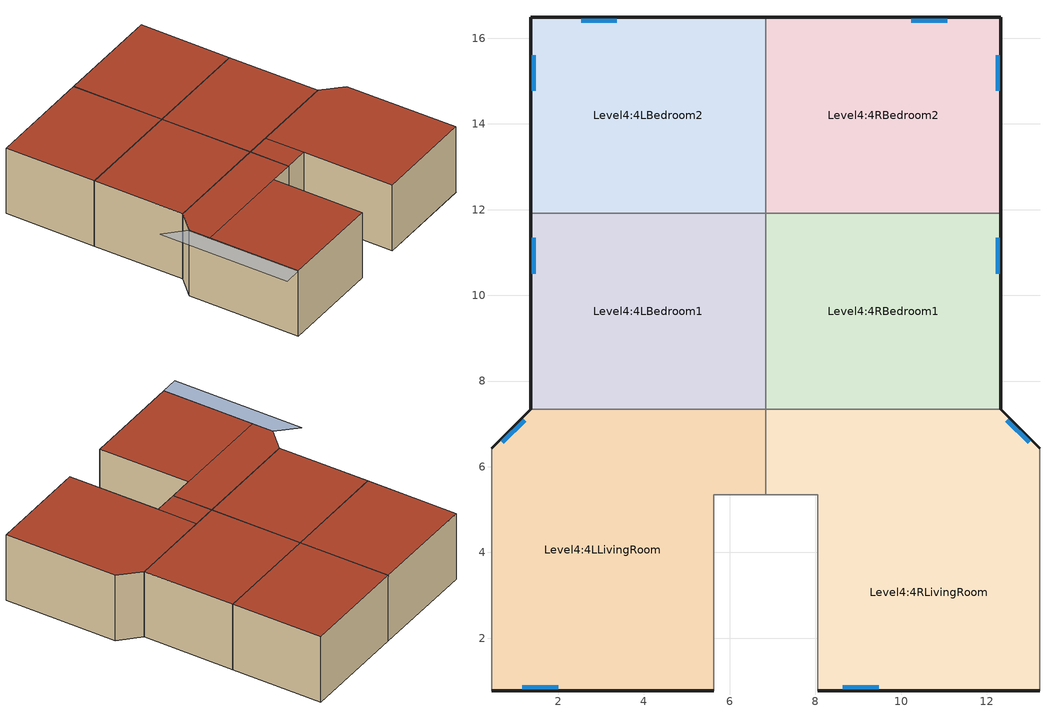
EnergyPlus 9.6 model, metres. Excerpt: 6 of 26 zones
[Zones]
Level4:4LLivingRoom
 floor to Level3:3LLivingRoom (Project internal floor): 6.84,5.35 5.62,5.35 5.62,7.34 6.84,7.34 z14.02; 5.62,0.78 0.44,0.78 0.44,6.43 1.36,7.34 5.62,7.34 z14.02
 wall outside (Project wall + 1 inboard EPS = R 6.5): 1.36,7.34 0.44,6.43 / 0.44,0.78 5.62,0.78 z14.02:17.53
 wall to Level4:4LBedroom1 (Project partition): 6.84,7.34 1.36,7.34 z14.02:17.53
 wall adiabatic (Project partition): 0.44,6.43 0.44,0.78 z14.02:17.53
 wall to Level4:Stairs (Project partition): 5.62,0.78 5.62,5.35 6.84,5.35 z14.02:17.53
 wall to Level4:4RLivingRoom (Project partition): 6.84,5.35 6.84,7.34 z14.02:17.53
 window (Project Glzg U=0.54  SHGC=0.7 Dbl Clr Air - 1001): 1.21,7.09 0.69,6.57 z15.52:16.94
 window x3 (Project Glzg U=0.54  SHGC=0.7 Dbl Clr Air - 1001): 1.16,0.85 1.99,0.85 z14.92:16.67
 roof outside (Project roof + 2 EPS = R 10.9): 0.44,0.78 5.62,0.78 5.62,5.35 0.44,5.35 z17.53; 0.44,5.35 6.84,5.35 6.84,7.34 1.36,7.34 0.44,6.43 z17.53
Level4:4LBedroom1
 floor to Level3:3LBedroom1 (Project internal floor): 6.84,7.34 1.36,7.34 1.36,11.91 6.84,11.91 z14.02
 wall outside (Project wall + 1 inboard EPS = R 6.5): 1.36,11.91 1.36,7.34 z14.02:17.53
 wall to Level4:4RBedroom1 (Project partition): 6.84,7.34 6.84,11.91 z14.02:17.53
 wall to Level4:4LBedroom2 (Project partition): 6.84,11.91 1.36,11.91 z14.02:17.53
 window x2 (Project Glzg U=0.54  SHGC=0.7 Dbl Clr Air - 1001): 1.43,11.34 1.43,10.51 z14.92:16.67
 roof outside (Project roof + 2 EPS = R 10.9): 1.36,7.34 6.84,7.34 6.84,11.91 1.36,11.91 z17.53
Level4:4RLivingRoom
 floor to Level3:3RLivingRoom (Project internal floor): 13.24,0.78 8.06,0.78 8.06,5.35 13.24,5.35 z14.02; 13.24,5.35 6.84,5.35 6.84,7.34 12.33,7.34 13.24,6.43 z14.02
 wall outside (Project wall + 1 inboard EPS = R 6.5): 13.24,6.43 12.33,7.34 / 8.06,0.78 13.24,0.78 z14.02:17.53
 wall adiabatic (Project partition): 13.24,0.78 13.24,6.43 z14.02:17.53
 wall to Level4:4RBedroom1 (Project partition): 12.33,7.34 6.84,7.34 z14.02:17.53
 wall to Level4:Stairs (Project partition): 6.84,5.35 8.06,5.35 8.06,0.78 z14.02:17.53
 window (Project Glzg U=0.54  SHGC=0.7 Dbl Clr Air - 1001): 12.99,6.57 12.47,7.09 z15.52:16.94
 window x3 (Project Glzg U=0.54  SHGC=0.7 Dbl Clr Air - 1001): 8.64,0.85 9.48,0.85 z14.92:16.67
 roof outside (Project roof + 2 EPS = R 10.9): 6.84,5.35 8.06,5.35 8.06,7.34 6.84,7.34 z17.53; 8.06,0.78 13.24,0.78 13.24,6.43 12.33,7.34 8.06,7.34 z17.53
Level4:4RBedroom1
 floor to Level3:3RBedroom1 (Project internal floor): 12.33,7.34 6.84,7.34 6.84,11.91 12.33,11.91 z14.02
 wall outside (Project wall + 1 inboard EPS = R 6.5): 12.33,7.34 12.33,11.91 z14.02:17.53
 wall to Level4:4RBedroom2 (Project partition): 12.33,11.91 6.84,11.91 z14.02:17.53
 window x2 (Project Glzg U=0.54  SHGC=0.7 Dbl Clr Air - 1001): 12.25,10.51 12.25,11.34 z14.92:16.67
 roof outside (Project roof + 2 EPS = R 10.9): 6.84,7.34 12.33,7.34 12.33,11.91 6.84,11.91 z17.53
Level4:4LBedroom2
 floor to Level3:3LBedroom2 (Project internal floor): 6.84,11.91 1.36,11.91 1.36,16.49 6.84,16.49 z14.02
 wall outside (Project wall + 1 inboard EPS = R 6.5): 6.84,16.49 1.36,16.49 1.36,11.91 z14.02:17.53
 wall to Level4:4RBedroom2 (Project partition): 6.84,11.91 6.84,16.49 z14.02:17.53
 window x2 (Project Glzg U=0.54  SHGC=0.7 Dbl Clr Air - 1001): 3.37,16.41 2.53,16.41 / 1.43,15.61 1.43,14.77 z14.92:16.67
 roof outside (Project roof + 2 EPS = R 10.9): 1.36,11.91 6.84,11.91 6.84,16.49 1.36,16.49 z17.53
Level4:4RBedroom2
 floor to Level3:3RBedroom2 (Project internal floor): 12.33,11.91 6.84,11.91 6.84,16.49 12.33,16.49 z14.02
 wall outside (Project wall + 1 inboard EPS = R 6.5): 12.33,11.91 12.33,16.49 6.84,16.49 z14.02:17.53
 window x2 (Project Glzg U=0.54  SHGC=0.7 Dbl Clr Air - 1001): 12.25,14.77 12.25,15.61 / 11.08,16.41 10.24,16.41 z14.92:16.67
 roof outside (Project roof + 2 EPS = R 10.9): 6.84,11.91 12.33,11.91 12.33,16.49 6.84,16.49 z17.53
shading: -0.47,0.78 0.44,0.78 0.44,6.43 -0.47,7.34 z17.53
[Site:Location]
Untitled (01-01:31-12)  (01-01:31-12): Latitude {deg}=40.66; Longitude {deg}=-73.8; Time Zone {hr}=-5; Elevation {m}=7
[Site:GroundTemperature:BuildingSurface]
18, 18, 18, 18, 18, 18, 18, 18, 18, 18, 18, 18
[Site:GroundTemperature:Deep]
14, 14, 14, 14, 14, 14, 14, 14, 14, 14, 14, 14
[Site:GroundTemperature:Shallow]
14, 14, 14, 14, 14, 14, 14, 14, 14, 14, 14, 14
[Site:GroundTemperature:FCfactorMethod]
6.02, 2.12, 1.06, 1.98, 7.24, 13.14, 18.69, 22.71, 23.88, 21.99, 17.45, 11.72
[Site:GroundReflectance]
0.2, 0.2, 0.2, 0.2, 0.2, 0.2, 0.2, 0.2, 0.2, 0.2, 0.2, 0.2
[Site:GroundReflectance:SnowModifier]
2, 2
[SizingPeriod:DesignDay] Day of Month=15; Humidity Condition Type=WetBulb; Barometric Pressure {Pa}=101240.9; Rain Indicator=No; Snow Indicator=No
Name | Month | Day Type | Maximum Dry-Bulb Temperature {C} | Daily Dry-Bulb Temperature Range {deltaC} | Wetbulb or DewPoint at Maximum Dry-Bulb {C} | Wind Speed {m/s} | Wind Direction {deg} | Daylight Saving Time Indicator | Solar Model Indicator | Sky Clearness
Summer Design Day in Untitled (01-01:31-12) Jun | 6 | SummerDesignDay | 33.2 | 10.7 | 22.9 | 0 | 0 | Yes | ASHRAEClearSky | 0.98
Summer Design Day in Untitled (01-01:31-12) Jul | 7 | SummerDesignDay | 35.3 | 9.5 | 24.6 | 0 | 0 | Yes | ASHRAEClearSky | 0.98
Summer Design Day in Untitled (01-01:31-12) Aug | 8 | SummerDesignDay | 33.7 | 8.5 | 23.6 | 0 | 0 | Yes | ASHRAEClearSky | 0.98
Summer Design Day in Untitled (01-01:31-12) Sep | 9 | SummerDesignDay | 30.4 | 8.3 | 21.5 | 0 | 0 | Yes | ASHRAEClearSky | 0.98
Winter Design Day in Untitled (01-01:31-12) | 1 | WinterDesignDay | -10.1 | 0 | -10.1 | 7.4 | 310 | No |  | 0
[Building]
Building: North Axis {deg}=0; Terrain=Suburbs; Loads Convergence Tolerance Value {W}=.04; Temperature Convergence Tolerance Value {deltaC}=.4; Solar Distribution=FullExterior; Maximum Number of Warmup Days=25; Minimum Number of Warmup Days=6
[Site:WaterMainsTemperature]
Calculation Method=Correlation; Annual Average Outdoor Air Temperature {C}=10; Maximum Difference In Monthly Average Outdoor Air Temperatures {deltaC}=20
[Material:NoMass] Roughness=Rough; Thermal Absorptance=0.9; Solar Absorptance=0.7; Visible Absorptance=0.7
Name | Thermal Resistance {m2-K/W}
1_RVAL_2 | .21
3_RVAL_4 | .18
5_RVAL_2 | .15
[Construction]
Project internal floor: Gypsum Plastering_.0127, 1_RVAL_2, Plywood (Heavyweight)_.0254, Timber Flooring_.0127
Project roof + 2 EPS = R 10.9: Asphalt 1_.01, EPS Expanded Polystyrene (Standard)_.0508, Cast Concrete (Lightweight)_.1, 3_RVAL_4, Plasterboard_.013
Project partition: Gypsum Plasterboard_.025, 5_RVAL_2, Gypsum Plasterboard_.025
Project wall + 1 inboard EPS = R 6.5: Brickwork Outer_.1, Brickwork Inner_.1, Gypsum Plastering_.013, EPS Expanded Polystyrene (Standard)_.0254, Gypsum Plastering_.0127
Project Glzg U=0.54  SHGC=0.7 Dbl Clr Air - 1001: 3, 1001, 3
Project Glzg U=0.54  SHGC=0.7 Dbl Clr Air - 2001: 3, 1001, 3, 20002
[WindowMaterial:Gas]
1001: Gas Type=Air; Thickness {m}=.006
[WindowMaterial:Glazing]
3: Optical Data Type=SpectralAverage; Thickness {m}=.006; Solar Transmittance at Normal Incidence=.775; Front Side Solar Reflectance at Normal Incidence=.071; Back Side Solar Reflectance at Normal Incidence=.071; Visible Transmittance at Normal Incidence=.881; Front Side Visible Reflectance at Normal Incidence=.08; Back Side Visible Reflectance at Normal Incidence=.08; Infrared Transmittance at Normal Incidence=0; Front Side Infrared Hemispherical Emissivity=.84; Back Side Infrared Hemispherical Emissivity=.84; Conductivity {W/m-K}=.9; Dirt Correction Factor for Solar and Visible Transmittance=1
[WindowMaterial:Blind]
20002: Slat Orientation=Horizontal; Slat Width {m}=0.025; Slat Separation {m}=0.01875; Slat Thickness {m}=0.001; Slat Angle {deg}=45; Slat Conductivity {W/m-K}=0.9; Slat Beam Solar Transmittance=0; Front Side Slat Beam Solar Reflectance=0.5; Back Side Slat Beam Solar Reflectance=0.5; Slat Diffuse Solar Transmittance=0; Front Side Slat Diffuse Solar Reflectance=0.5; Back Side Slat Diffuse Solar Reflectance=0.5; Slat Beam Visible Transmittance=0; Front Side Slat Beam Visible Reflectance=0.5; Back Side Slat Beam Visible Reflectance=0.5; Slat Diffuse Visible Transmittance=0; Front Side Slat Diffuse Visible Reflectance=0.5; Back Side Slat Diffuse Visible Reflectance=0.5; Slat Infrared Hemispherical Transmittance=0; Front Side Slat Infrared Hemispherical Emissivity=0.9; Back Side Slat Infrared Hemispherical Emissivity=0.9; Blind to Glass Distance {m}=0.05; Blind Top Opening Multiplier=0.5; Blind Bottom Opening Multiplier=0.5; Blind Left Side Opening Multiplier=0.5; Blind Right Side Opening Multiplier=0.5; Minimum Slat Angle {deg}=0; Maximum Slat Angle {deg}=180
[Material] Roughness=Rough; Thermal Absorptance=0.9
Name | Thickness {m} | Conductivity {W/m-K} | Density {kg/m3} | Specific Heat {J/kg-K} | Solar Absorptance | Visible Absorptance
Gypsum Plastering_.0127 | .0127 | 0.4 | 1000 | 1000 | 0.5 | 0.5
Plywood (Heavyweight)_.0254 | .0254 | 0.15 | 700 | 1420 | 0.78 | 0.78
Timber Flooring_.0127 | .0127 | 0.14 | 650 | 1200 | 0.78 | 0.78
Asphalt 1_.01 | .01 | 0.7 | 2100 | 1000 | 0.85 | 0.9
EPS Expanded Polystyrene (Standard)_.0508 | .0508 | 0.04 | 15 | 1400 | 0.6 | 0.6
Cast Concrete (Lightweight)_.1 | .1 | 0.38 | 1200 | 1000 | 0.6 | 0.6
Plasterboard_.013 | .013 | 0.25 | 2800 | 896 | 0.5 | 0.5
Gypsum Plasterboard_.025 | .025 | 0.25 | 900 | 1000 | 0.5 | 0.5
Brickwork Outer_.1 | .1 | 0.84 | 1700 | 800 | 0.7 | 0.7
Brickwork Inner_.1 | .1 | 0.62 | 1700 | 800 | 0.7 | 0.7
Gypsum Plastering_.013 | .013 | 0.4 | 1000 | 1000 | 0.5 | 0.5
EPS Expanded Polystyrene (Standard)_.0254 | .0254 | 0.04 | 15 | 1400 | 0.6 | 0.6
[WindowShadingControl] Shading Type=InteriorBlind; Construction with Shading=Project Glzg U=0.54  SHGC=0.7 Dbl Clr Air - 2001; Shading Control Type=OnIfScheduleAllows; Schedule=TM59_Living_Occ; Shading Control Is Scheduled=Yes; Glare Control Is Active=No; Type of Slat Angle Control for Blinds=FixedSlatAngle; Setpoint 2 {W/m2 or deg C}=0; Multiple Surface Control Type=Group
Name | Zone | Fenestration Surface 1 | Fenestration Surface 2
11001 | Level4:4LLivingRoom | Level4:4LLivingRoom_Wall_3_0_0_0_0_0_Win | Level4:4LLivingRoom_Wall_5_0_0_0_0_2_Win
21001 | Level4:4RLivingRoom | Level4:4RLivingRoom_Wall_3_0_0_0_0_0_Win | Level4:4RLivingRoom_Wall_8_0_0_0_0_2_Win
31001 | Level4:4LBedroom1 | Level4:4LBedroom1_Wall_4_0_0_0_0_1_Win
41001 | Level4:4RBedroom1 | Level4:4RBedroom1_Wall_2_0_0_0_0_1_Win
51001 | Level4:4LBedroom2 | Level4:4LBedroom2_Wall_3_0_0_0_0_1_Win | Level4:4LBedroom2_Wall_4_0_0_0_0_1_Win
61001 | Level4:4RBedroom2 | Level4:4RBedroom2_Wall_2_0_0_0_0_1_Win | Level4:4RBedroom2_Wall_3_0_0_0_0_1_Win
[Zone] Type=1; Multiplier=1; Zone Inside Convection Algorithm=TARP; Part of Total Floor Area=Yes
Name | Volume {m3} | Floor Area {m2}
Level4:4LLivingRoom | 103.9457 | 33.0028
Level4:4RLivingRoom | 103.9458 | 33.0029
Level4:4LBedroom1; Level4:4RBedroom1 | 71.8702 | 22.8188
Level4:4LBedroom2; Level4:4RBedroom2 | 69.008 | 21.9101
[PEOPLE] Number of People Schedule=TM59_Living_Occ; Number of People Calculation Method=People/Area; People per Floor Area {person/m2}=.0188; Fraction Radiant=.3; Sensible Heat Fraction=AutoCalculate; Carbon Dioxide Generation Rate {m3/s-W}=3.82e-08; Enable ASHRAE 55 Comfort Warnings=No; Mean Radiant Temperature Calculation Type=ZoneAveraged; Work Efficiency Schedule=Work efficiency; Clothing Insulation Calculation Method=ClothingInsulationSchedule; Air Velocity Schedule=Default Air Velocity for Comfort Calculations
Name | Zone or ZoneList or Space or SpaceList | Activity Level Schedule | Clothing Insulation Schedule
People Level4:4LLivingRoom | Level4:4LLivingRoom | Activity Schedule 25976 | Clothing Schedule 25976
People Level4:4RLivingRoom | Level4:4RLivingRoom | Activity Schedule 25986 | Clothing Schedule 25986
People Level4:4LBedroom1 | Level4:4LBedroom1 | Activity Schedule 25996 | Clothing Schedule 25996
People Level4:4RBedroom1 | Level4:4RBedroom1 | Activity Schedule 26003 | Clothing Schedule 26003
People Level4:4LBedroom2 | Level4:4LBedroom2 | Activity Schedule 26010 | Clothing Schedule 26010
People Level4:4RBedroom2 | Level4:4RBedroom2 | Activity Schedule 26017 | Clothing Schedule 26017
[Lights] Schedule=TM59_Default_Light; Design Level Calculation Method=Watts/Area; Watts per Zone Floor Area {W/m2}=5; Return Air Fraction=0; Fraction Radiant=.42; Fraction Visible=.18; Fraction Replaceable=1
Name | Zone or ZoneList or Space or SpaceList
Level4:4LLivingRoom General lighting | Level4:4LLivingRoom
Level4:4RLivingRoom General lighting | Level4:4RLivingRoom
Level4:4LBedroom1 General lighting | Level4:4LBedroom1
Level4:4RBedroom1 General lighting | Level4:4RBedroom1
Level4:4LBedroom2 General lighting | Level4:4LBedroom2
Level4:4RBedroom2 General lighting | Level4:4RBedroom2
[ZoneInfiltration:DesignFlowRate] Schedule=On 24/7; Design Flow Rate Calculation Method=Flow/zone; Constant Term Coefficient=.606; Temperature Term Coefficient=.03636; Velocity Term Coefficient=.1177; Velocity Squared Term Coefficient=0
Name | Zone or ZoneList | Design Flow Rate {m3/s}
Level4:4LLivingRoom Infiltration | Level4:4LLivingRoom | .006237
Level4:4RLivingRoom Infiltration | Level4:4RLivingRoom | .006237
Level4:4LBedroom1 Infiltration | Level4:4LBedroom1 | .002875
Level4:4RBedroom1 Infiltration | Level4:4RBedroom1 | .002875
Level4:4LBedroom2 Infiltration | Level4:4LBedroom2 | .00414
Level4:4RBedroom2 Infiltration | Level4:4RBedroom2 | .00414
[Exterior:Lights]
EXTERIOR LIGHTING: Schedule=On 24/7; Design Level {W}=100; Control Option=AstronomicalClock
[ZoneTerminalUnitList]
Name | Zone Terminal Unit Name 1 | Zone Terminal Unit Name 2 | Zone Terminal Unit Name 3
OU 1R Zone List | Level1:1RLivingRoom VRF Indoor Unit | Level1:1RBedroom1 VRF Indoor Unit | Level1:1RBedroom2 VRF Indoor Unit
OU 2L Zone List | Level2:2LLivingRoom VRF Indoor Unit | Level2:2LBedroom1 VRF Indoor Unit | Level2:2LBedroom2 VRF Indoor Unit
OU 3L Zone List | Level3:3LLivingRoom VRF Indoor Unit | Level3:3LBedroom1 VRF Indoor Unit | Level3:3LBedroom2 VRF Indoor Unit
OU 4L Zone List | Level4:4LLivingRoom VRF Indoor Unit | Level4:4LBedroom1 VRF Indoor Unit | Level4:4LBedroom2 VRF Indoor Unit
OU 2R Zone List | Level2:2RLivingRoom VRF Indoor Unit | Level2:2RBedroom1 VRF Indoor Unit | Level2:2RBedroom2 VRF Indoor Unit
OU 3R Zone List | Level3:3RLivingRoom VRF Indoor Unit | Level3:3RBedroom1 VRF Indoor Unit | Level3:3RBedroom2 VRF Indoor Unit
OU 4R Zone List | Level4:4RLivingRoom VRF Indoor Unit | Level4:4RBedroom1 VRF Indoor Unit | Level4:4RBedroom2 VRF Indoor Unit
OU Stairwell Zone List | Level4:Stairs VRF Indoor Unit
[ZoneControl:Thermostat] Control Type Schedule=Control type schedule: Always 4
Name | Zone or ZoneList | Control 1
Level4:4LLivingRoom Thermostat | Level4:4LLivingRoom | Level4:4LLivingRoom Dual SP
Level4:4LBedroom1 Thermostat | Level4:4LBedroom1 | Level4:4LBedroom1 Dual SP
Level4:4LBedroom2 Thermostat | Level4:4LBedroom2 | Level4:4LBedroom2 Dual SP
Level4:4RLivingRoom Thermostat | Level4:4RLivingRoom | Level4:4RLivingRoom Dual SP
Level4:4RBedroom1 Thermostat | Level4:4RBedroom1 | Level4:4RBedroom1 Dual SP
Level4:4RBedroom2 Thermostat | Level4:4RBedroom2 | Level4:4RBedroom2 Dual SP
[ThermostatSetpoint:DualSetpoint]
Name | Heating Setpoint Temperature Schedule | Cooling Setpoint Temperature Schedule
Level4:4LLivingRoom Dual SP | Level4:4LLivingRoom Heating Setpoint Schedule | Level4:4LLivingRoom Cooling Setpoint Schedule
Level4:4LBedroom1 Dual SP | Level4:4LBedroom1 Heating Setpoint Schedule | Level4:4LBedroom1 Cooling Setpoint Schedule
Level4:4LBedroom2 Dual SP | Level4:4LBedroom2 Heating Setpoint Schedule | Level4:4LBedroom2 Cooling Setpoint Schedule
Level4:4RLivingRoom Dual SP | Level4:4RLivingRoom Heating Setpoint Schedule | Level4:4RLivingRoom Cooling Setpoint Schedule
Level4:4RBedroom1 Dual SP | Level4:4RBedroom1 Heating Setpoint Schedule | Level4:4RBedroom1 Cooling Setpoint Schedule
Level4:4RBedroom2 Dual SP | Level4:4RBedroom2 Heating Setpoint Schedule | Level4:4RBedroom2 Cooling Setpoint Schedule
[Sizing:Zone] Zone Cooling Design Supply Air Temperature Input Method=SupplyAirTemperature; Zone Cooling Design Supply Air Temperature {C}=14; Zone Cooling Design Supply Air Temperature Difference {deltaC}=5; Zone Heating Design Supply Air Temperature Input Method=SupplyAirTemperature; Zone Heating Design Supply Air Temperature {C}=50; Zone Heating Design Supply Air Temperature Difference {deltaC}=15; Zone Cooling Design Supply Air Humidity Ratio {kgWater/kgDryAir}=0.009; Zone Heating Design Supply Air Humidity Ratio {kgWater/kgDryAir}=0.004; Zone Heating Sizing Factor=1.25; Zone Cooling Sizing Factor=1.15; Cooling Design Air Flow Method=DesignDay; Cooling Design Air Flow Rate {m3/s}=0; Cooling Minimum Air Flow per Zone Floor Area {m3/s-m2}=0.00076; Cooling Minimum Air Flow {m3/s}=0; Cooling Minimum Air Flow Fraction=0; Heating Design Air Flow Method=DesignDay; Heating Design Air Flow Rate {m3/s}=0; Heating Maximum Air Flow per Zone Floor Area {m3/s-m2}=0.00203; Heating Maximum Air Flow {m3/s}=0.14158; Heating Maximum Air Flow Fraction=0.3; Account for Dedicated Outdoor Air System=Yes; Dedicated Outdoor Air System Control Strategy=NeutralSupplyAir; Dedicated Outdoor Air Low Setpoint Temperature for Design {C}=autosize; Dedicated Outdoor Air High Setpoint Temperature for Design {C}=autosize
Name | Design Specification Outdoor Air Object | Design Specification Zone Air Distribution Object
Level4:4LLivingRoom | Level4:4LLivingRoom Design Specification Outdoor Air Object | Level4:4LLivingRoom Design Specification Zone Air Distribution Object
Level4:4LBedroom1 | Level4:4LBedroom1 Design Specification Outdoor Air Object | Level4:4LBedroom1 Design Specification Zone Air Distribution Object
Level4:4LBedroom2 | Level4:4LBedroom2 Design Specification Outdoor Air Object | Level4:4LBedroom2 Design Specification Zone Air Distribution Object
Level4:4RLivingRoom | Level4:4RLivingRoom Design Specification Outdoor Air Object | Level4:4RLivingRoom Design Specification Zone Air Distribution Object
Level4:4RBedroom1 | Level4:4RBedroom1 Design Specification Outdoor Air Object | Level4:4RBedroom1 Design Specification Zone Air Distribution Object
Level4:4RBedroom2 | Level4:4RBedroom2 Design Specification Outdoor Air Object | Level4:4RBedroom2 Design Specification Zone Air Distribution Object
[DesignSpecification:OutdoorAir] Outdoor Air Method=Sum; Outdoor Air Flow per Person {m3/s-person}=0; Outdoor Air Flow per Zone Floor Area {m3/s-m2}=0; Outdoor Air Flow per Zone {m3/s}=0; Outdoor Air Flow Air Changes per Hour {1/hr}=0; Outdoor Air Schedule=On 24/7
Level4:4LLivingRoom Design Specification Outdoor Air Object; Level4:4LBedroom1 Design Specification Outdoor Air Object; Level4:4LBedroom2 Design Specification Outdoor Air Object; Level4:4RLivingRoom Design Specification Outdoor Air Object; Level4:4RBedroom1 Design Specification Outdoor Air Object; Level4:4RBedroom2 Design Specification Outdoor Air Object
[DesignSpecification:ZoneAirDistribution] Zone Air Distribution Effectiveness in Cooling Mode=1; Zone Air Distribution Effectiveness in Heating Mode=1; Zone Secondary Recirculation Fraction=0
Level4:4LLivingRoom Design Specification Zone Air Distribution Object; Level4:4LBedroom1 Design Specification Zone Air Distribution Object; Level4:4LBedroom2 Design Specification Zone Air Distribution Object; Level4:4RLivingRoom Design Specification Zone Air Distribution Object; Level4:4RBedroom1 Design Specification Zone Air Distribution Object; Level4:4RBedroom2 Design Specification Zone Air Distribution Object
[Zone equipment]
Level4:4LLivingRoom: Level4:4LLivingRoom VRF Indoor Unit
Level4:4LBedroom1: Level4:4LBedroom1 VRF Indoor Unit
Level4:4LBedroom2: Level4:4LBedroom2 VRF Indoor Unit
Level4:4RLivingRoom: Level4:4RLivingRoom VRF Indoor Unit
Level4:4RBedroom1: Level4:4RBedroom1 VRF Indoor Unit
Level4:4RBedroom2: Level4:4RBedroom2 VRF Indoor Unit
[ZoneHVAC:TerminalUnit:VariableRefrigerantFlow] Terminal Unit Availability Schedule=On 24/7; Cooling Supply Air Flow Rate {m3/s}=autosize; No Cooling Supply Air Flow Rate {m3/s}=autosize; Heating Supply Air Flow Rate {m3/s}=autosize; No Heating Supply Air Flow Rate {m3/s}=autosize; Cooling Outdoor Air Flow Rate {m3/s}=0; Heating Outdoor Air Flow Rate {m3/s}=0; No Load Outdoor Air Flow Rate {m3/s}=0; Supply Air Fan Operating Mode Schedule=On 24/7; Supply Air Fan Placement=DrawThrough; Zone Terminal Unit On Parasitic Electric Energy Use {W}=30; Zone Terminal Unit Off Parasitic Electric Energy Use {W}=20
Name | Supply Air Fan Object | Cooling Coil Object | Heating Coil Object
Level1:1LLivingRoom VRF Indoor Unit | Level1:1LLivingRoom VRF Indoor Unit Supply Fan | Level1:1LLivingRoom VRF Indoor Unit DX Cooling Coil | Level1:1LLivingRoom VRF Indoor Unit DX Heating Coil
Level1:1LBedroom1 VRF Indoor Unit | Level1:1LBedroom1 VRF Indoor Unit Supply Fan | Level1:1LBedroom1 VRF Indoor Unit DX Cooling Coil | Level1:1LBedroom1 VRF Indoor Unit DX Heating Coil
Level1:1LBedroom2 VRF Indoor Unit | Level1:1LBedroom2 VRF Indoor Unit Supply Fan | Level1:1LBedroom2 VRF Indoor Unit DX Cooling Coil | Level1:1LBedroom2 VRF Indoor Unit DX Heating Coil
Level1:1RLivingRoom VRF Indoor Unit | Level1:1RLivingRoom VRF Indoor Unit Supply Fan | Level1:1RLivingRoom VRF Indoor Unit DX Cooling Coil | Level1:1RLivingRoom VRF Indoor Unit DX Heating Coil
Level1:1RBedroom1 VRF Indoor Unit | Level1:1RBedroom1 VRF Indoor Unit Supply Fan | Level1:1RBedroom1 VRF Indoor Unit DX Cooling Coil | Level1:1RBedroom1 VRF Indoor Unit DX Heating Coil
Level1:1RBedroom2 VRF Indoor Unit | Level1:1RBedroom2 VRF Indoor Unit Supply Fan | Level1:1RBedroom2 VRF Indoor Unit DX Cooling Coil | Level1:1RBedroom2 VRF Indoor Unit DX Heating Coil
Level2:2LLivingRoom VRF Indoor Unit | Level2:2LLivingRoom VRF Indoor Unit Supply Fan | Level2:2LLivingRoom VRF Indoor Unit DX Cooling Coil | Level2:2LLivingRoom VRF Indoor Unit DX Heating Coil
Level2:2LBedroom1 VRF Indoor Unit | Level2:2LBedroom1 VRF Indoor Unit Supply Fan | Level2:2LBedroom1 VRF Indoor Unit DX Cooling Coil | Level2:2LBedroom1 VRF Indoor Unit DX Heating Coil
Level2:2LBedroom2 VRF Indoor Unit | Level2:2LBedroom2 VRF Indoor Unit Supply Fan | Level2:2LBedroom2 VRF Indoor Unit DX Cooling Coil | Level2:2LBedroom2 VRF Indoor Unit DX Heating Coil
Level2:2RLivingRoom VRF Indoor Unit | Level2:2RLivingRoom VRF Indoor Unit Supply Fan | Level2:2RLivingRoom VRF Indoor Unit DX Cooling Coil | Level2:2RLivingRoom VRF Indoor Unit DX Heating Coil
Level2:2RBedroom1 VRF Indoor Unit | Level2:2RBedroom1 VRF Indoor Unit Supply Fan | Level2:2RBedroom1 VRF Indoor Unit DX Cooling Coil | Level2:2RBedroom1 VRF Indoor Unit DX Heating Coil
Level2:2RBedroom2 VRF Indoor Unit | Level2:2RBedroom2 VRF Indoor Unit Supply Fan | Level2:2RBedroom2 VRF Indoor Unit DX Cooling Coil | Level2:2RBedroom2 VRF Indoor Unit DX Heating Coil
Level3:3RLivingRoom VRF Indoor Unit | Level3:3RLivingRoom VRF Indoor Unit Supply Fan | Level3:3RLivingRoom VRF Indoor Unit DX Cooling Coil | Level3:3RLivingRoom VRF Indoor Unit DX Heating Coil
Level3:3RBedroom1 VRF Indoor Unit | Level3:3RBedroom1 VRF Indoor Unit Supply Fan | Level3:3RBedroom1 VRF Indoor Unit DX Cooling Coil | Level3:3RBedroom1 VRF Indoor Unit DX Heating Coil
Level3:3RBedroom2 VRF Indoor Unit | Level3:3RBedroom2 VRF Indoor Unit Supply Fan | Level3:3RBedroom2 VRF Indoor Unit DX Cooling Coil | Level3:3RBedroom2 VRF Indoor Unit DX Heating Coil
Level3:3LLivingRoom VRF Indoor Unit | Level3:3LLivingRoom VRF Indoor Unit Supply Fan | Level3:3LLivingRoom VRF Indoor Unit DX Cooling Coil | Level3:3LLivingRoom VRF Indoor Unit DX Heating Coil
Level3:3LBedroom1 VRF Indoor Unit | Level3:3LBedroom1 VRF Indoor Unit Supply Fan | Level3:3LBedroom1 VRF Indoor Unit DX Cooling Coil | Level3:3LBedroom1 VRF Indoor Unit DX Heating Coil
Level3:3LBedroom2 VRF Indoor Unit | Level3:3LBedroom2 VRF Indoor Unit Supply Fan | Level3:3LBedroom2 VRF Indoor Unit DX Cooling Coil | Level3:3LBedroom2 VRF Indoor Unit DX Heating Coil
Level4:4LLivingRoom VRF Indoor Unit | Level4:4LLivingRoom VRF Indoor Unit Supply Fan | Level4:4LLivingRoom VRF Indoor Unit DX Cooling Coil | Level4:4LLivingRoom VRF Indoor Unit DX Heating Coil
Level4:4LBedroom1 VRF Indoor Unit | Level4:4LBedroom1 VRF Indoor Unit Supply Fan | Level4:4LBedroom1 VRF Indoor Unit DX Cooling Coil | Level4:4LBedroom1 VRF Indoor Unit DX Heating Coil
Level4:4LBedroom2 VRF Indoor Unit | Level4:4LBedroom2 VRF Indoor Unit Supply Fan | Level4:4LBedroom2 VRF Indoor Unit DX Cooling Coil | Level4:4LBedroom2 VRF Indoor Unit DX Heating Coil
Level4:4RLivingRoom VRF Indoor Unit | Level4:4RLivingRoom VRF Indoor Unit Supply Fan | Level4:4RLivingRoom VRF Indoor Unit DX Cooling Coil | Level4:4RLivingRoom VRF Indoor Unit DX Heating Coil
Level4:4RBedroom1 VRF Indoor Unit | Level4:4RBedroom1 VRF Indoor Unit Supply Fan | Level4:4RBedroom1 VRF Indoor Unit DX Cooling Coil | Level4:4RBedroom1 VRF Indoor Unit DX Heating Coil
Level4:4RBedroom2 VRF Indoor Unit | Level4:4RBedroom2 VRF Indoor Unit Supply Fan | Level4:4RBedroom2 VRF Indoor Unit DX Cooling Coil | Level4:4RBedroom2 VRF Indoor Unit DX Heating Coil
Level4:Stairs VRF Indoor Unit | Level4:Stairs VRF Indoor Unit Supply Fan | Level4:Stairs VRF Indoor Unit DX Cooling Coil | Level4:Stairs VRF Indoor Unit DX Heating Coil
[Coil:Cooling:DX:VariableRefrigerantFlow] Availability Schedule=On 24/7; Gross Rated Total Cooling Capacity {W}=autosize; Gross Rated Sensible Heat Ratio=autosize; Rated Air Flow Rate {m3/s}=autosize; Cooling Capacity Ratio Modifier Function of Temperature Curve=VRFTUCoolCapFT; Cooling Capacity Modifier Curve Function of Flow Fraction=VRFACCoolCapFFF
Level1:1LLivingRoom VRF Indoor Unit DX Cooling Coil; Level1:1LBedroom1 VRF Indoor Unit DX Cooling Coil; Level1:1LBedroom2 VRF Indoor Unit DX Cooling Coil; Level1:1RLivingRoom VRF Indoor Unit DX Cooling Coil; Level1:1RBedroom1 VRF Indoor Unit DX Cooling Coil; Level1:1RBedroom2 VRF Indoor Unit DX Cooling Coil; Level2:2LLivingRoom VRF Indoor Unit DX Cooling Coil; Level2:2LBedroom1 VRF Indoor Unit DX Cooling Coil; Level2:2LBedroom2 VRF Indoor Unit DX Cooling Coil; Level2:2RLivingRoom VRF Indoor Unit DX Cooling Coil; Level2:2RBedroom1 VRF Indoor Unit DX Cooling Coil; Level2:2RBedroom2 VRF Indoor Unit DX Cooling Coil; Level3:3RLivingRoom VRF Indoor Unit DX Cooling Coil; Level3:3RBedroom1 VRF Indoor Unit DX Cooling Coil; Level3:3RBedroom2 VRF Indoor Unit DX Cooling Coil; Level3:3LLivingRoom VRF Indoor Unit DX Cooling Coil; Level3:3LBedroom1 VRF Indoor Unit DX Cooling Coil; Level3:3LBedroom2 VRF Indoor Unit DX Cooling Coil; Level4:4LLivingRoom VRF Indoor Unit DX Cooling Coil; Level4:4LBedroom1 VRF Indoor Unit DX Cooling Coil; Level4:4LBedroom2 VRF Indoor Unit DX Cooling Coil; Level4:4RLivingRoom VRF Indoor Unit DX Cooling Coil; Level4:4RBedroom1 VRF Indoor Unit DX Cooling Coil; Level4:4RBedroom2 VRF Indoor Unit DX Cooling Coil; Level4:Stairs VRF Indoor Unit DX Cooling Coil
[Coil:Heating:DX:VariableRefrigerantFlow] Availability Schedule=On 24/7; Gross Rated Heating Capacity {W}=autosize; Rated Air Flow Rate {m3/s}=autosize; Heating Capacity Ratio Modifier Function of Temperature Curve=VRFTUHeatCapFT; Heating Capacity Modifier Function of Flow Fraction Curve=VRFACCoolCapFFF
Level1:1LLivingRoom VRF Indoor Unit DX Heating Coil; Level1:1LBedroom1 VRF Indoor Unit DX Heating Coil; Level1:1LBedroom2 VRF Indoor Unit DX Heating Coil; Level1:1RLivingRoom VRF Indoor Unit DX Heating Coil; Level1:1RBedroom1 VRF Indoor Unit DX Heating Coil; Level1:1RBedroom2 VRF Indoor Unit DX Heating Coil; Level2:2LLivingRoom VRF Indoor Unit DX Heating Coil; Level2:2LBedroom1 VRF Indoor Unit DX Heating Coil; Level2:2LBedroom2 VRF Indoor Unit DX Heating Coil; Level2:2RLivingRoom VRF Indoor Unit DX Heating Coil; Level2:2RBedroom1 VRF Indoor Unit DX Heating Coil; Level2:2RBedroom2 VRF Indoor Unit DX Heating Coil; Level3:3RLivingRoom VRF Indoor Unit DX Heating Coil; Level3:3RBedroom1 VRF Indoor Unit DX Heating Coil; Level3:3RBedroom2 VRF Indoor Unit DX Heating Coil; Level3:3LLivingRoom VRF Indoor Unit DX Heating Coil; Level3:3LBedroom1 VRF Indoor Unit DX Heating Coil; Level3:3LBedroom2 VRF Indoor Unit DX Heating Coil; Level4:4LLivingRoom VRF Indoor Unit DX Heating Coil; Level4:4LBedroom1 VRF Indoor Unit DX Heating Coil; Level4:4LBedroom2 VRF Indoor Unit DX Heating Coil; Level4:4RLivingRoom VRF Indoor Unit DX Heating Coil; Level4:4RBedroom1 VRF Indoor Unit DX Heating Coil; Level4:4RBedroom2 VRF Indoor Unit DX Heating Coil; Level4:Stairs VRF Indoor Unit DX Heating Coil
[Fan:ConstantVolume] Availability Schedule=On 24/7; Fan Total Efficiency=0.7; Pressure Rise {Pa}=100; Maximum Flow Rate {m3/s}=autosize; Motor Efficiency=0.9; Motor In Airstream Fraction=1
Level1:1LLivingRoom VRF Indoor Unit Supply Fan; Level1:1LBedroom1 VRF Indoor Unit Supply Fan; Level1:1LBedroom2 VRF Indoor Unit Supply Fan; Level1:1RLivingRoom VRF Indoor Unit Supply Fan; Level1:1RBedroom1 VRF Indoor Unit Supply Fan; Level1:1RBedroom2 VRF Indoor Unit Supply Fan; Level2:2LLivingRoom VRF Indoor Unit Supply Fan; Level2:2LBedroom1 VRF Indoor Unit Supply Fan; Level2:2LBedroom2 VRF Indoor Unit Supply Fan; Level2:2RLivingRoom VRF Indoor Unit Supply Fan; Level2:2RBedroom1 VRF Indoor Unit Supply Fan; Level2:2RBedroom2 VRF Indoor Unit Supply Fan; Level3:3RLivingRoom VRF Indoor Unit Supply Fan; Level3:3RBedroom1 VRF Indoor Unit Supply Fan; Level3:3RBedroom2 VRF Indoor Unit Supply Fan; Level3:3LLivingRoom VRF Indoor Unit Supply Fan; Level3:3LBedroom1 VRF Indoor Unit Supply Fan; Level3:3LBedroom2 VRF Indoor Unit Supply Fan; Level4:4LLivingRoom VRF Indoor Unit Supply Fan; Level4:4LBedroom1 VRF Indoor Unit Supply Fan; Level4:4LBedroom2 VRF Indoor Unit Supply Fan; Level4:4RLivingRoom VRF Indoor Unit Supply Fan; Level4:4RBedroom1 VRF Indoor Unit Supply Fan; Level4:4RBedroom2 VRF Indoor Unit Supply Fan; Level4:Stairs VRF Indoor Unit Supply Fan
[Schedule:Compact]
Work efficiency: Through: 12/31, For: AllDays, Until: 24:00, 0
On 24/7: Through: 12/31, For: AllDays, Until: 24:00, 1
Control type schedule: Always 4: Through: 12/31, For: AllDays, Until: 24:00, 4
TM59_Default_Light: Through: 31 Dec, For: Weekdays SummerDesignDay Weekends, Until: 18:00, 0, Until: 23:00, 1, Until: 24:00, 0, For: WinterDesignDay AllOtherDays, Until: 24:00, 0
Default Air Velocity for Comfort Calculations: Through: 12/31, For: AllDays, Until: 24:00, 0.137
Activity Schedule 25976; Activity Schedule 25986; Activity Schedule 25996; Activity Schedule 26003; Activity Schedule 26010; Activity Schedule 26017: Through: 12/31, For: AllDays, Until: 24:00, 130
Clothing Schedule 25976; Clothing Schedule 25986; Clothing Schedule 25996; Clothing Schedule 26003; Clothing Schedule 26010; Clothing Schedule 26017: Through: 4/1, For: AllDays, Until: 24:00, 1, Through: 9/30, For: AllDays, Until: 24:00, .5, Through: 12/31, For: AllDays, Until: 24:00, 1
Level4:4LLivingRoom Heating Setpoint Schedule; Level4:4LBedroom1 Heating Setpoint Schedule; Level4:4LBedroom2 Heating Setpoint Schedule; Level4:4RLivingRoom Heating Setpoint Schedule; Level4:4RBedroom1 Heating Setpoint Schedule; Level4:4RBedroom2 Heating Setpoint Schedule: Through: 12/31, For: AllDays, Until: 24:00, 21.11
Level4:4LLivingRoom Cooling Setpoint Schedule; Level4:4LBedroom1 Cooling Setpoint Schedule; Level4:4LBedroom2 Cooling Setpoint Schedule; Level4:4RLivingRoom Cooling Setpoint Schedule; Level4:4RBedroom1 Cooling Setpoint Schedule; Level4:4RBedroom2 Cooling Setpoint Schedule: Through: 12/31, For: AllDays, Until: 24:00, 23.89
[SCHEDULE:COMPACT]
TM59_Living_Occ: Through: 31 Dec, For: WinterDesignDay, Until: 24:00, 0, For: AllOtherDays, Until: 09:00, 0, Until: 22:00, 0.75, Until: 24:00, 0
[Curve:Cubic] Minimum Value of x=0; Maximum Value of x=50; Minimum Curve Output=0.5; Maximum Curve Output=1.5; Input Unit Type for X=Temperature; Output Unit Type=Dimensionless
Name | Coefficient1 Constant | Coefficient2 x | Coefficient3 x**2 | Coefficient4 x**3
VRFTUCoolCapFT | 0.504547 | 0.0288891 | -1.08194e-05 | 1.01359e-05
VRFTUHeatCapFT | -0.390709 | 0.261815 | -0.0130432 | 0.000178132
[Curve:Quadratic]
VRFACCoolCapFFF: Coefficient1 Constant=0.8; Coefficient2 x=0.2; Coefficient3 x**2=0; Minimum Value of x=0.5; Maximum Value of x=1.5
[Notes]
Geometry convention template : External measurements
Zone geometry and surface areas : 2-Outer
Zone volume calculation method : 1-Inner
Zone floor area calculation method : 1-Inner
Window to wall ratio method : 1-Inner
Hourly weather file: C:\ProgramData\DesignBuilder\Weather Data\USA_NY_NEW YORK J F KENNEDY INTL AR_TMY3.epw
